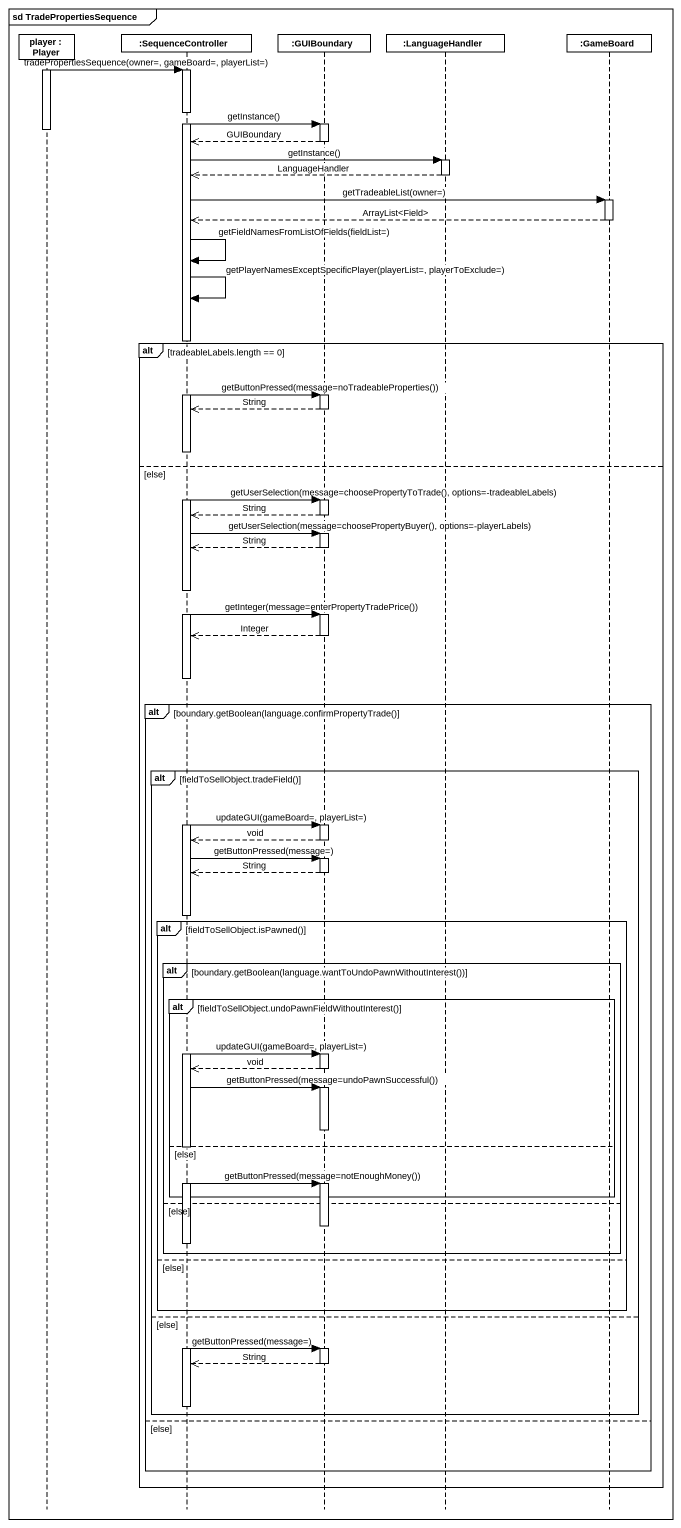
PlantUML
@startuml
mainframe sd TradePropertiesSequence
hide footbox
participant "player : Player" as player
participant ":SequenceController" as SequenceController
participant ":GUIBoundary" as GUIBoundary
participant ":LanguageHandler" as LanguageHandler
participant ":GameBoard" as GameBoard

activate player
player -> SequenceController : tradePropertiesSequence(owner=, gameBoard=, playerList=)
activate SequenceController
SequenceController -> GUIBoundary : getInstance()
activate GUIBoundary
deactivate player
GUIBoundary -->> SequenceController : GUIBoundary
deactivate GUIBoundary
SequenceController -> LanguageHandler : getInstance()
activate LanguageHandler
LanguageHandler -->> SequenceController : LanguageHandler
deactivate LanguageHandler
SequenceController -> GameBoard : getTradeableList(owner=)
activate GameBoard
GameBoard -->> SequenceController : ArrayList<Field>
deactivate GameBoard
SequenceController -> SequenceController : getFieldNamesFromListOfFields(fieldList=)
SequenceController -> SequenceController : getPlayerNamesExceptSpecificPlayer(playerList=, playerToExclude=)
alt tradeableLabels.length == 0
  SequenceController -> GUIBoundary : getButtonPressed(message=noTradeableProperties())
  activate GUIBoundary
  GUIBoundary -->> SequenceController : String
  deactivate GUIBoundary
else else
  SequenceController -> GUIBoundary : getUserSelection(message=choosePropertyToTrade(), options=-tradeableLabels)
  activate GUIBoundary
  GUIBoundary -->> SequenceController : String
  deactivate GUIBoundary
  SequenceController -> GUIBoundary : getUserSelection(message=choosePropertyBuyer(), options=-playerLabels)
  activate GUIBoundary
  GUIBoundary -->> SequenceController : String
  deactivate GUIBoundary
  SequenceController -> GUIBoundary : getInteger(message=enterPropertyTradePrice())
  activate GUIBoundary
  GUIBoundary -->> SequenceController : Integer
  deactivate GUIBoundary
  alt boundary.getBoolean(language.confirmPropertyTrade()
    alt fieldToSellObject.tradeField()
      SequenceController -> GUIBoundary : updateGUI(gameBoard=, playerList=)
      activate GUIBoundary
      GUIBoundary -->> SequenceController : void
      deactivate GUIBoundary
      SequenceController -> GUIBoundary : getButtonPressed(message=)
      activate GUIBoundary
      GUIBoundary -->> SequenceController : String
      deactivate GUIBoundary
      alt fieldToSellObject.isPawned()
        alt boundary.getBoolean(language.wantToUndoPawnWithoutInterest())
          alt fieldToSellObject.undoPawnFieldWithoutInterest()
            SequenceController -> GUIBoundary : updateGUI(gameBoard=, playerList=)
            activate GUIBoundary
            GUIBoundary -->> SequenceController : void
            deactivate GUIBoundary
            SequenceController -> GUIBoundary : getButtonPressed(message=undoPawnSuccessful())
            activate GUIBoundary
            deactivate GUIBoundary
          else else
            SequenceController -> GUIBoundary : getButtonPressed(message=notEnoughMoney())
            activate GUIBoundary
          end
        else else
          deactivate GUIBoundary
        end
      else else
      end
    else else
      SequenceController -> GUIBoundary : getButtonPressed(message=)
      activate GUIBoundary
      GUIBoundary -->> SequenceController : String
      deactivate GUIBoundary
      deactivate SequenceController
    end
  else else
  end
end
@enduml
